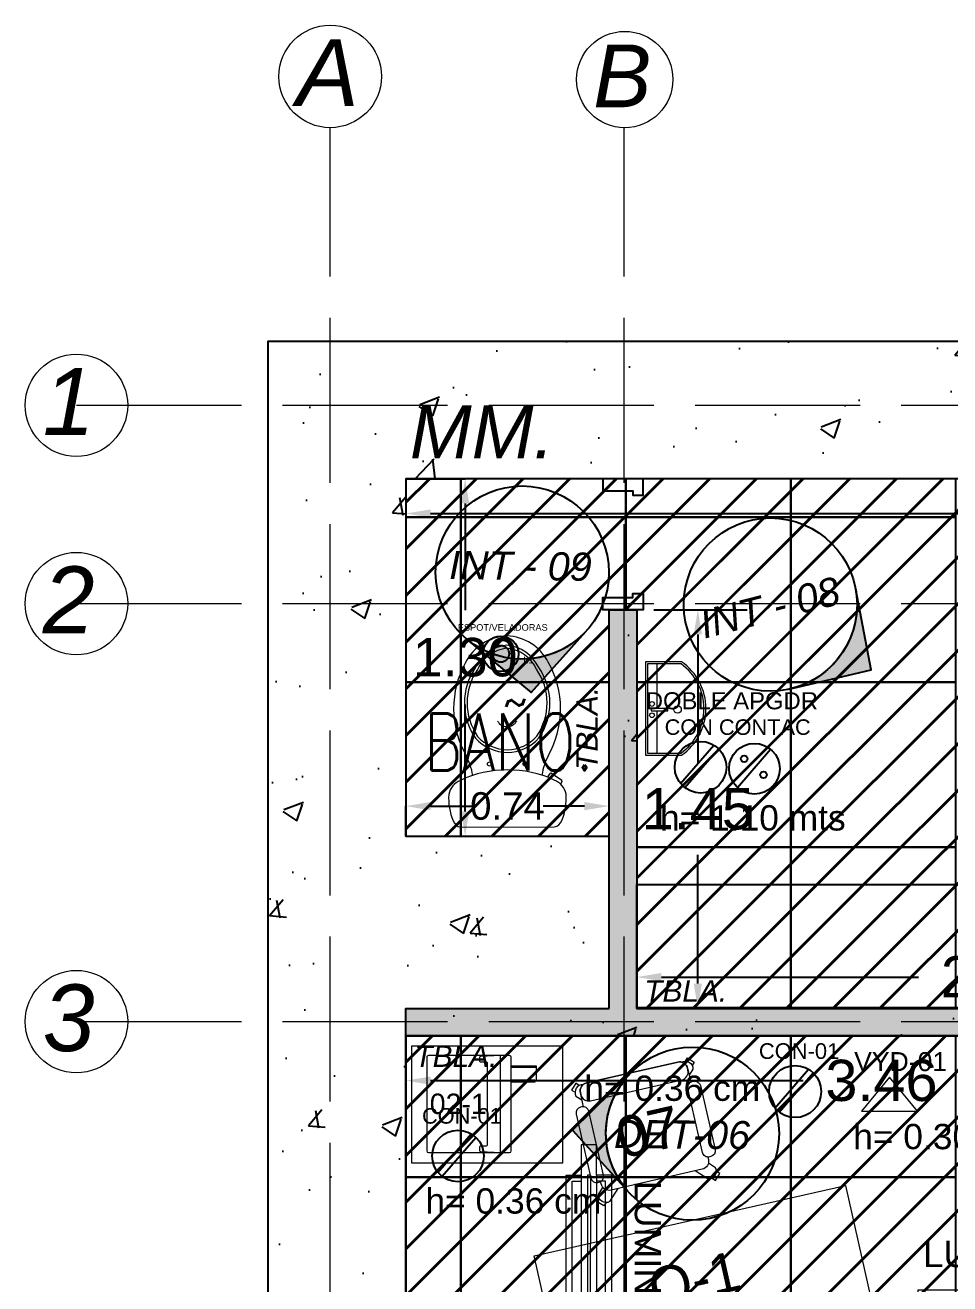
# Model space of a CAD drawing. Header units: millimetres. Extents: x 10930 to 21977, y 3784 to 7635.
# Drawn here: x 10965.224 to 10968.587, y 3822.382 to 3826.959 of the extents above; entities that cross this region are included whole.
import ezdxf

# ---------------------------------------------------------------- set-up
doc = ezdxf.new("R2010")
doc.units = ezdxf.units.MM
doc.linetypes.add('ACAD_ISO02W100', pattern=[15, 12, -3])
for name, color, linetype, lineweight in [('CONTACTOS', 40, 'Continuous', 18), ('COTAS', 161, 'ACAD_ISO02W100', 20), ('INFORMACION DE AREAS', 252, 'Continuous', 18), ('LUMINARIAS', 3, 'Continuous', 18), ('MUEBLES', 251, 'Continuous', 18), ('MURO TABLAROKA', 253, 'Continuous', 25), ('PLAFON', 151, 'Continuous', 25)]:
    doc.layers.add(name, color=color, linetype=linetype, lineweight=lineweight)
for name, color, linetype in [('IMAGENES', 191, 'Continuous'), ('MEDIDAS.', 75, 'Continuous'), ('MUROS - ARQ.', 251, 'Continuous'), ('MUROS ACABADO.', 201, 'Continuous'), ('PISO PATIO PUBLICO', 142, 'Continuous'), ('PUERTAS', 171, 'Continuous')]:
    doc.layers.add(name, color=color, linetype=linetype)
doc.styles.add('ROMANS', font='romans.shx', dxfattribs={"width": 0.75})
doc.styles.get("Standard").update_dxf_attribs({"font": 'arial.ttf'})
doc.dimstyles.get("Standard").update_dxf_attribs({"dimtxt": 0.15, "dimasz": 0.18, "dimexe": 0.18, "dimexo": 0.0625, "dimgap": 0.09, "dimtad": 0, "dimtih": 1, "dimtoh": 1, "dimzin": 0, "dimdsep": 46, "dimtxsty": 'Standard', "dimblk2": 'ARCHTICK', "dimcen": 0.09, "dimadec": 0, "dimazin": 0, "dimtfac": 1, "dimtofl": 0, "dimtmove": 0, "dimatfit": 3, "dimfxl": 1, "dimtolj": 1, "dimtzin": 0, "dimarcsym": 0})
pattern_1 = [(45, (0, 0), (-0.0848528137423857, 0.08485281374238571), []), (45, (0.006, 0), (-0.0848528137423857, 0.08485281374238571), [])]

# ---------------------------------------------------------------- blocks, each defined once
blk = doc.blocks.new('muebles dentro del edificio')
at = {"layer": 'MUEBLES', "color": 142}
for p, q in [((10967.12416022161, 3824.224158979526), (10967.1356659233, 3824.240191233586)), ((10967.1356659233, 3824.240191233586), (10967.17507365061, 3824.214766319951)), ((10967.17664426447, 3824.207221129964), (10967.17179310207, 3824.198756969036)), ((10966.80885486631, 3824.04212723355), (10967.14839357164, 3824.043200954782)), ((10966.99172762213, 3823.169667965123), (10967.08406476896, 3823.169667965123))]:
    blk.add_line(p, q, dxfattribs=at)
for points in [[(10967.61195738449, 3824.643559235144), (10967.48054920117, 3824.643559235144), (10967.48054920117, 3824.304328090927), (10967.61195738449, 3824.304328090927)], [(10967.52270401019, 3824.643559235144), (10967.48054920117, 3824.643559235144), (10967.48054920117, 3824.304328090927), (10967.52270401019, 3824.304328090927)], [(10967.6096477087, 3824.636286519371), (10967.48782191695, 3824.636286519371), (10967.48782191695, 3824.311600806699), (10967.6096477087, 3824.311600806699)], [(10967.52270401019, 3824.473943663035), (10967.52270401019, 3824.636286519371)], [(10967.52270401019, 3824.311600806699), (10967.52270401019, 3824.465640052756)], [(10967.61159417585, 3823.188061705034), (10967.61155052088, 3823.187992157146)], [(10967.62551660817, 3823.19143218945), (10967.63322009513, 3823.203704817136), (10967.6577653505, 3823.188297843219), (10967.65006186355, 3823.176025215533)], [(10967.08406476896, 3823.120695821812), (10967.08406476896, 3823.173501643008), (10966.99205649971, 3823.173501643008)], [(10967.65307883552, 3823.162021924239), (10967.63933332044, 3823.140123582642)], [(10966.99205649971, 3823.123663830496), (10967.07828908775, 3823.123663830496), (10967.07828908775, 3823.115038880348), (10966.99205649971, 3823.115038880348)], [(10967.23954151848, 3823.103148029406), (10967.22726889079, 3823.110851516365), (10967.21186191688, 3823.086306260992), (10967.22413454456, 3823.078602774033)], [(10967.25354480977, 3823.10616500138), (10967.25361435766, 3823.106121346406)], [(10967.22750502898, 3823.064680341712), (10967.24940337058, 3823.050934826634)], [(10967.70893575838, 3822.762487898494), (10967.66131018318, 3822.792382311232)], [(10967.73497553917, 3822.803972558163), (10967.70917875768, 3822.820165110798)], [(10967.72293904967, 3822.765504870467), (10967.73521167736, 3822.757801383509), (10967.75061865127, 3822.782346638881), (10967.73834602359, 3822.79005012584)], [(10967.30940173263, 3822.706630975634), (10967.32559428527, 3822.732427757127)], [(10967.33696395998, 3822.677220710424), (10967.32926047302, 3822.664948082737), (10967.30471521765, 3822.680355056653), (10967.31241870461, 3822.692627684339)], [(10967.3508863923, 3822.68059119484), (10967.38078080504, 3822.728216770041)]]:
    blk.add_lwpolyline(points, dxfattribs=at)
for points in [[(10967.50162660568, 3824.473943663035), (10967.50162660568, 3824.465640052756), (10967.56190170816, 3824.465640052756), (10967.56190170816, 3824.473943663035)], [(10966.62927376435, 3823.246165139241), (10966.62927376435, 3822.821503872733), (10967.18009589097, 3822.821503872733), (10967.18009589097, 3823.246165139241)], [(10968.33535740948, 3822.17348592491), (10967.20338043996, 3821.91791720895), (10967.07559608198, 3822.483905693711), (10968.2075730515, 3822.739474409671)]]:
    blk.add_lwpolyline(points, close=True, dxfattribs=at)
for points in [[(10966.69111278568, 3823.211838421867, 0.4142135623730962), (10966.68536226885, 3823.206087905037), (10966.68536226885, 3822.864890573212, 0.4142135623730948), (10966.69111278568, 3822.859140056384), (10966.98630598288, 3822.859140056384, 0.4142135623730948), (10966.99205649971, 3822.864890573212), (10966.99205649971, 3823.206087905037, 0.4142135623730944), (10966.98630598288, 3823.211838421867)], [(10966.88087984102, 3823.188836354553), (10966.90103641982, 3823.188836354553, -0.4142135623730948), (10966.90487009771, 3823.185002676668), (10966.90487009771, 3822.885975801581, -0.4142135623730953), (10966.90103641982, 3822.882142123696), (10966.88087984102, 3822.882142123696, 0.4142135623730951), (10966.87704616313, 3822.878308445811), (10966.87704616313, 3822.866620517367, 0.3996556434456882), (10966.88068839628, 3822.862791622611), (10966.95371972085, 3822.859140056384), (10966.95371972085, 3823.211838421867), (10966.88068839628, 3823.20818685564, 0.3996556434456882), (10966.87704616313, 3823.204357960882), (10966.87704616313, 3823.192670032438, 0.4142135623730951)], [(10967.6350205874, 3823.158978692365), (10967.63351086973, 3823.165579122266, 0.4142135623730516), (10967.59757696679, 3823.188134711805), (10967.26613650941, 3823.112324269198, 0.4142135623730124), (10967.24358091987, 3823.076390366258), (10967.24509063753, 3823.069789936356, 0.4142135623731518), (10967.28102454047, 3823.047234346818), (10967.61246499786, 3823.123044789425, 0.414213562373095)], [(10967.65073148185, 3823.117257043718), (10967.6553693901, 3823.118317873407, -0.4142135623730516), (10967.68061897952, 3823.102468791389), (10967.73388852145, 3822.869576319915, -0.4142135623730124), (10967.71803943943, 3822.844326730498), (10967.71340153118, 3822.843265900808, -0.4142135623731518), (10967.68815194176, 3822.859114982827), (10967.63488239983, 3823.092007454301, -0.414213562373095)], [(10967.24907903697, 3823.025386999065), (10967.24444112872, 3823.024326169376, 0.4142135623730516), (10967.2285920467, 3822.999076579958), (10967.28186158864, 3822.766184108484, 0.4142135623730124), (10967.30711117805, 3822.750335026466), (10967.3117490863, 3822.751395856155, 0.4142135623731518), (10967.32759816832, 3822.776645445573), (10967.27432862639, 3823.009537917047, 0.414213562373095)]]:
    blk.add_lwpolyline(points, format="xyb", close=True, dxfattribs=at)
for points in [[(10967.25513553455, 3823.025874017256), (10967.24358091987, 3823.076390366258, -0.414213562373095), (10967.26613650941, 3823.112324269198), (10967.59757696679, 3823.188134711805, -0.414213562373095), (10967.63351086973, 3823.165579122266), (10967.64506548442, 3823.115062773265)], [(10967.61159417585, 3823.188061705034, -0.582794446867246), (10967.65307883552, 3823.162021924239)], [(10967.25354480977, 3823.10616500138, 0.582794446867246), (10967.22750502898, 3823.064680341712)], [(10967.7073450336, 3822.842778882616), (10967.70932131234, 3822.83413866488, -0.414213562373095), (10967.6867657228, 3822.798204761939), (10967.35532526542, 3822.722394319333, -0.414213562373095), (10967.31939136247, 3822.744949908872), (10967.31741508373, 3822.753590126608)], [(10967.70893575838, 3822.762487898494, 0.582794446867246), (10967.73497553917, 3822.803972558163)], [(10967.3508863923, 3822.68059119484, -0.582794446867246), (10967.30940173263, 3822.706630975634)]]:
    blk.add_lwpolyline(points, format="xyb", dxfattribs=at)
for centre, radius in [((10967.50414747922, 3824.490308955584), 0.008557670457559048), ((10967.59723907564, 3824.470161470132), 0.01350211763051887), ((10967.50414747922, 3824.449274760209), 0.008557670457559048), ((10966.91343595272, 3824.272304782357), 0.007592139652524873), ((10967.04235881321, 3824.272712474355), 0.007592139652524873)]:
    blk.add_circle(centre, radius, dxfattribs=at)
for centre, radius, start, end in [((10966.98390916562, 3824.561135317635), 0.1767602673601612, 92.42628552413997, 152.9977333550799), ((10966.9923702318, 3824.560250048809), 0.1448021591655239, 96.27936611239254, 154.8081575613832), ((10966.97006029387, 3824.561091523431), 0.1767602673601612, 27.36463764440467, 87.93608547539267), ((10966.96160499581, 3824.560152760086), 0.1448021591655239, 25.55421343815166, 84.08300488712001), ((10966.98909711337, 3824.562483342145), 0.1310551231680252, 95.4860224522536, 155.8243406124803), ((10966.96486392426, 3824.562406709675), 0.1310551231680252, 24.53803038713622, 84.87634854735182), ((10967.12690576196, 3824.473570655402), 0.3441744163439414, 150.8172459023157, 209.5451250971668), ((10967.04599153685, 3824.494497678527), 0.2243291290772405, 145.3988881209416, 214.9634828786612), ((10967.04599153685, 3824.494497678527), 0.2143291290772496, 145.3988881209416, 214.7838582067856), ((10966.90840061569, 3824.494062575572), 0.2143291290772496, 325.5785127927836, 34.96348287866121), ((10966.90840061569, 3824.494062575572), 0.2243291290772405, 325.3988881209416, 34.96348287866121), ((10966.82762036235, 3824.472624226959), 0.3441744163439414, 330.8172459023157, 29.54512509716686), ((10967.49356606273, 3824.473943663035), 0.1995749271199837, 305.5662868327982, 54.43371316720182), ((10967.49356606273, 3824.473943663035), 0.2068476428917566, 304.9149618825879, 55.08503811741209), ((10966.97734235891, 3824.448021735874), 0.04014276537901625, 209.5023881162917, 330.8599828833111), ((10966.98159179283, 3824.475840450209), 0.1623064775255818, 222.616391690439, 268.6498643654286), ((10966.98159179283, 3824.475840450209), 0.1523064775255909, 222.8669001966863, 268.5492959196228), ((10966.97291706982, 3824.475813018185), 0.1523064775255909, 271.8130750799137, 317.4954708028698), ((10966.97291706982, 3824.475813018185), 0.1623064775255818, 271.7125066340815, 317.7459793090631), ((10966.62596040281, 3824.195335001348), 0.228886137452996, 8.850316468120342, 28.30226677447707), ((10967.3303154109, 3824.197562379012), 0.228886137452996, 152.0601042250581, 171.5120545313574), ((10966.9756229701, 3823.858391888478), 0.3921151428850082, 89.65749164936871, 115.4279067594164), ((10966.98279084197, 3823.858414555397), 0.3921151428850082, 64.93446424007081, 90.70487935026203), ((10966.83347750577, 3824.147848865038), 0.06978516571321444, 112.068216285564, 168.9452278216392), ((10967.12310278554, 3824.148764745343), 0.06978516571321444, 11.41714317783201, 68.29415471393528), ((10967.17118338839, 3824.21002045407), 0.006136561174185083, 332.859666234755, 50.65797834597205), ((10966.97162519777, 3824.146286781516), 0.2071775578416881, 175.8638066700132, 202.9344978748527), ((10966.98496773593, 3824.146328974545), 0.2071775578416881, 337.4278731246817, 4.498564329525066), ((10966.81525525243, 3824.078267496289), 0.03670263660086361, 200.2665597877367, 259.9571341059795), ((10967.14176474353, 3824.079300015317), 0.03670263660086361, 280.4052368935627, 340.0958112117652)]:
    blk.add_arc(centre, radius, start, end, dxfattribs=at)
blk.add_text('02-1', height=0.0741966029804311, dxfattribs=at).set_placement((10966.69585590397, 3822.999264174688))
blk.add_text('O-1', height=0.1434365372284266, rotation=12.72247806308872, dxfattribs=at).set_placement((10967.51140911631, 3822.290142557972))
at = {"layer": 'MUEBLES', "color": 142, "insert": (10967.28490087653, 3822.963316429611), "char_height": 0.1483227153612031, "attachment_point": 1, "rotation": 12.883646605595015}
blk.add_mtext_dynamic_manual_height_columns('\\pi0.078699;07', width=0.3698651755896663, gutter_width=12.5, heights=[0], dxfattribs=at)
blk = doc.blocks.new('voz1')
at = {"layer": 'CONTACTOS', "color": 40}
blk.add_lwpolyline([(10962.77612643087, 3822.69141663695), (10962.91022101138, 3822.69141663695), (10963.04431559189, 3822.69141663695), (10963.04431559189, 3822.69141663695), (10962.84317372112, 3822.93640272787), (10962.64203185035, 3822.69141663695)], close=True, dxfattribs=at)
at = {"layer": 'CONTACTOS', "color": 7}
blk.add_text('VYD-01', height=0.1359583842466512, dxfattribs=at).set_placement((10962.59039513687, 3822.978895844217))
blk = doc.blocks.new('con1')
at = {"layer": 'CONTACTOS', "color": 40, "lineweight": -3}
for p, q in [((10962.7311485176, 3823.380083545421), (10962.9678669184, 3823.653389454265)), ((10962.76183520451, 3823.352376641705), (10963.00213444222, 3823.627769770766))]:
    blk.add_line(p, q, dxfattribs=at)
blk.add_circle((10962.87430061517, 3823.496415191253), 0.1827445549106321, dxfattribs=at)
at = {"layer": 'CONTACTOS', "color": 7}
blk.add_text('CON-01', height=0.1102195446607074, dxfattribs=at).set_placement((10962.61965473066, 3823.725564598774))
blk = doc.blocks.new('DOBLE APAGADOR CON CONTACTO')
at = {"layer": 'CONTACTOS', "color": 40, "lineweight": -3}
for p, q in [((10968.16836507451, 3824.067392329372), (10968.28983794083, 3824.207640202022)), ((10968.18411205406, 3824.053174435875), (10968.30742243922, 3824.1944933728)), ((10968.37612589023, 3824.05339549428), (10968.49641986341, 3824.192552207955))]:
    blk.add_line(p, q, dxfattribs=at)
for centre, radius in [((10968.24182406862, 3824.12708831589), 0.09377600057405867), ((10968.43766096186, 3824.121675460504), 0.0920658559923398), ((10968.40048097782, 3824.157551151273), 0.01196313507358158), ((10968.47046743476, 3824.099777229517), 0.01196313507358158)]:
    blk.add_circle(centre, radius, dxfattribs=at)
at = {"layer": 'CONTACTOS', "color": 7}
for s, height, p in [('DOBLE APGDR ', 0.06204430338222357, (10968.04264408116, 3824.337738130651)), ('CON CONTAC', 0.05655954065733773, (10968.11115165201, 3824.244677127123))]:
    blk.add_text(s, height=height, dxfattribs=at).set_placement(p)
blk = doc.blocks.new('piso de 60x60 de tuxmapn')
at = {"layer": 'PISO PATIO PUBLICO', "color": 254}
for points in [[(10966.60862421897, 3825.16970633456), (10966.80862421897, 3825.16970633456), (10966.80862421897, 3825.309706334561), (10966.60862421897, 3825.309706334561)], [(10966.80862421897, 3825.16970633456), (10967.40862421897, 3825.16970633456), (10967.40862421897, 3825.309706334561), (10966.80862421897, 3825.309706334561)], [(10967.40862421897, 3825.16970633456), (10968.00862421897, 3825.16970633456), (10968.00862421897, 3825.309706334561), (10967.40862421897, 3825.309706334561)], [(10968.00862421897, 3825.16970633456), (10968.60862421897, 3825.16970633456), (10968.60862421897, 3825.309706334561), (10968.00862421897, 3825.309706334561)], [(10966.60862421897, 3824.56970633456), (10966.80862421897, 3824.56970633456), (10966.80862421897, 3825.16970633456), (10966.60862421897, 3825.169302775899)], [(10968.00862421897, 3824.56970633456), (10968.60862421897, 3824.56970633456), (10968.60862421897, 3825.16970633456), (10968.00862421897, 3825.16970633456)], [(10966.60862421897, 3824.009706334561), (10966.80862421897, 3824.009706334561), (10966.80862421897, 3824.56970633456), (10966.60862421897, 3824.56970633456)], [(10966.80862421897, 3824.009706334561), (10967.34862421897, 3824.009706334561), (10967.34862421897, 3824.56970633456), (10966.80862421897, 3824.56970633456)], [(10967.44862421897, 3823.96970633456), (10968.00862421897, 3823.96970633456), (10968.00862421897, 3824.56970633456), (10967.44862421897, 3824.56970633456)], [(10968.00862421897, 3823.96970633456), (10968.60862421897, 3823.96970633456), (10968.60862421897, 3824.56970633456), (10968.00862421897, 3824.56970633456)], [(10967.44862421897, 3823.383325825196), (10968.00862421897, 3823.383325825196), (10968.00862421897, 3823.96970633456), (10967.44862421897, 3823.96970633456)], [(10968.00862421897, 3823.383325825196), (10968.60862421897, 3823.383325825196), (10968.60862421897, 3823.96970633456), (10968.00862421897, 3823.96970633456)], [(10966.60862421897, 3822.76970633456), (10966.80862421897, 3822.76970633456), (10966.80862421897, 3823.283325825196), (10966.60862421897, 3823.283325825196)], [(10966.80862421897, 3822.76970633456), (10967.40862421897, 3822.76970633456), (10967.40862421897, 3823.283325825196), (10966.80862421897, 3823.283325825196)], [(10967.40862421897, 3822.76970633456), (10968.00862421897, 3822.76970633456), (10968.00862421897, 3823.283325825196), (10967.40862421897, 3823.283325825196)], [(10968.00862421897, 3822.76970633456), (10968.60862421897, 3822.76970633456), (10968.60862421897, 3823.283325825196), (10968.00862421897, 3823.283325825196)], [(10966.60862421897, 3822.16970633456), (10966.80862421897, 3822.16970633456), (10966.80862421897, 3822.76970633456), (10966.60862421897, 3822.76970633456)], [(10966.80862421897, 3822.16970633456), (10967.40862421897, 3822.16970633456), (10967.40862421897, 3822.76970633456), (10966.80862421897, 3822.76970633456)], [(10967.40862421897, 3822.16970633456), (10968.00862421897, 3822.16970633456), (10968.00862421897, 3822.76970633456), (10967.40862421897, 3822.76970633456)], [(10968.00862421897, 3822.16970633456), (10968.60862421897, 3822.16970633456), (10968.60862421897, 3822.76970633456), (10968.00862421897, 3822.76970633456)]]:
    blk.add_lwpolyline(points, close=True, dxfattribs=at)
for points in [[(10967.40862421897, 3824.833325825196), (10967.40862421897, 3825.16970633456), (10966.80862421897, 3825.16970633456), (10966.80862421897, 3824.56970633456), (10967.34862421897, 3824.56970633456)], [(10967.44862421897, 3824.56970633456), (10968.00862421897, 3824.56970633456), (10968.00862421897, 3825.16970633456), (10967.40862421897, 3825.16970633456), (10967.40862421897, 3824.833325825196)]]:
    blk.add_lwpolyline(points, dxfattribs=at)
blk = doc.blocks.new('*D150')
at = {"layer": 'Defpoints', "color": 0, "transparency": 16777216}
for p in [(10966.60862421897, 3823.283325825196), (10970.06862421897, 3823.283325825196), (10970.06862421897, 3823.120589033675)]:
    blk.add_point(p, dxfattribs=at)
at = {"layer": 'MEDIDAS.', "color": 0, "lineweight": -2, "transparency": 16777216}
for p, q in [((10966.60862421897, 3823.283325825196), (10966.60862421897, 3823.120589033675)), ((10970.06862421897, 3823.283325825196), (10970.06862421897, 3823.120589033675)), ((10966.69862421897, 3823.120589033675), (10968.05391071284, 3823.120589033675)), ((10969.97862421897, 3823.120589033675), (10968.62333772511, 3823.120589033675))]:
    blk.add_line(p, q, dxfattribs=at)
at = {"layer": 'MEDIDAS.', "color": 0, "transparency": 16777216}
for points in [[(10966.69862421897, 3823.135589033675), (10966.69862421897, 3823.105589033675), (10966.60862421897, 3823.120589033675)], [(10969.97862421897, 3823.135589033675), (10969.97862421897, 3823.105589033675), (10970.06862421897, 3823.120589033675)]]:
    blk.add_solid(points, dxfattribs=at)
at = {"layer": 'MEDIDAS.', "color": 0, "transparency": 16777216, "insert": (10968.33862421897, 3823.120589033675), "char_height": 0.15, "attachment_point": 5}
blk.add_mtext('\\A1;3.46', dxfattribs=at)
blk = doc.blocks.new('_ArchTick')
at = {"color": 0, "linetype": 'ByBlock', "const_width": 0.15}
blk.add_lwpolyline([(-0.5, -0.5), (0.5, 0.5)], dxfattribs=at)
blk = doc.blocks.new('*D151')
at = {"layer": 'Defpoints', "color": 0, "transparency": 16777216}
for p in [(10970.06862421897, 3823.497179090235), (10967.44862421897, 3823.383325825196), (10970.06862421897, 3823.383325825196)]:
    blk.add_point(p, dxfattribs=at)
at = {"layer": 'MEDIDAS.', "color": 0, "lineweight": -2, "transparency": 16777216}
for p, q in [((10967.44862421897, 3823.383325825196), (10967.44862421897, 3823.497179090235)), ((10967.53862421897, 3823.497179090235), (10968.47329679742, 3823.497179090235)), ((10969.97862421897, 3823.497179090235), (10969.04395164053, 3823.497179090235)), ((10970.06862421897, 3823.383325825196), (10970.06862421897, 3823.497179090235))]:
    blk.add_line(p, q, dxfattribs=at)
at = {"layer": 'MEDIDAS.', "color": 0, "transparency": 16777216}
for points in [[(10967.53862421897, 3823.512179090235), (10967.53862421897, 3823.482179090236), (10967.44862421897, 3823.497179090235)], [(10969.97862421897, 3823.512179090235), (10969.97862421897, 3823.482179090236), (10970.06862421897, 3823.497179090235)]]:
    blk.add_solid(points, dxfattribs=at)
at = {"layer": 'MEDIDAS.', "color": 0, "transparency": 16777216, "insert": (10968.75862421897, 3823.497179090235), "char_height": 0.15, "attachment_point": 5}
blk.add_mtext('\\A1;2.62', dxfattribs=at)
blk = doc.blocks.new('*D152')
at = {"layer": 'Defpoints', "color": 0, "transparency": 16777216}
for p in [(10967.34862421897, 3824.118841780709), (10966.60862421897, 3824.009706334561), (10967.34862421897, 3824.009706334561)]:
    blk.add_point(p, dxfattribs=at)
at = {"layer": 'MEDIDAS.', "color": 0, "lineweight": -2, "transparency": 16777216}
for p, q in [((10966.60862421897, 3824.009706334561), (10966.60862421897, 3824.118841780709)), ((10966.69862421897, 3824.118841780709), (10966.84895164053, 3824.118841780709)), ((10967.25862421897, 3824.118841780709), (10967.10829679742, 3824.118841780709)), ((10967.34862421897, 3824.009706334561), (10967.34862421897, 3824.118841780709))]:
    blk.add_line(p, q, dxfattribs=at)
at = {"layer": 'MEDIDAS.', "color": 0, "transparency": 16777216}
for points in [[(10966.69862421897, 3824.133841780709), (10966.69862421897, 3824.103841780709), (10966.60862421897, 3824.118841780709)], [(10967.25862421897, 3824.133841780709), (10967.25862421897, 3824.103841780709), (10967.34862421897, 3824.118841780709)]]:
    blk.add_solid(points, dxfattribs=at)
at = {"layer": 'MEDIDAS.', "color": 0, "transparency": 16777216, "insert": (10966.97862421897, 3824.118841780709), "char_height": 0.1, "attachment_point": 5}
blk.add_mtext('\\A1;0.74', dxfattribs=at)
blk = doc.blocks.new('*D153')
at = {"layer": 'Defpoints', "color": 0, "transparency": 16777216}
for p in [(10966.60862421897, 3825.309706334561), (10971.60862421897, 3825.309706334561), (10971.60862421897, 3825.182951301121)]:
    blk.add_point(p, dxfattribs=at)
at = {"layer": 'MEDIDAS.', "color": 0, "lineweight": -2, "transparency": 16777216}
for p, q in [((10966.60862421897, 3825.309706334561), (10966.60862421897, 3825.182951301121)), ((10971.60862421897, 3825.309706334561), (10971.60862421897, 3825.182951301121)), ((10966.69862421897, 3825.182951301121), (10968.82406419169, 3825.182951301121)), ((10971.51862421897, 3825.182951301121), (10969.39318424626, 3825.182951301121))]:
    blk.add_line(p, q, dxfattribs=at)
at = {"layer": 'MEDIDAS.', "color": 0, "transparency": 16777216}
for points in [[(10966.69862421897, 3825.197951301121), (10966.69862421897, 3825.167951301121), (10966.60862421897, 3825.182951301121)], [(10971.51862421897, 3825.197951301121), (10971.51862421897, 3825.167951301121), (10971.60862421897, 3825.182951301121)]]:
    blk.add_solid(points, dxfattribs=at)
at = {"layer": 'MEDIDAS.', "color": 0, "transparency": 16777216, "insert": (10969.10862421897, 3825.182951301121), "char_height": 0.15, "attachment_point": 5}
blk.add_mtext('\\A1;5.00', dxfattribs=at)
blk = doc.blocks.new('*D154')
at = {"layer": 'Defpoints', "color": 0, "transparency": 16777216}
for p in [(10967.44862421897, 3824.833325825196), (10967.44862421897, 3823.383325825196), (10967.67080728066, 3823.383325825196)]:
    blk.add_point(p, dxfattribs=at)
at = {"layer": 'MEDIDAS.', "color": 0, "lineweight": -2, "transparency": 16777216}
for p, q in [((10967.51112421897, 3824.833325825196), (10967.85080728066, 3824.833325825196)), ((10967.67080728066, 3824.743325825195), (10967.67080728066, 3824.274911773354)), ((10967.67080728066, 3823.473325825196), (10967.67080728066, 3823.941739877037)), ((10967.51112421897, 3823.383325825196), (10967.85080728066, 3823.383325825196))]:
    blk.add_line(p, q, dxfattribs=at)
at = {"layer": 'MEDIDAS.', "color": 0, "transparency": 16777216}
for points in [[(10967.65580728066, 3824.743325825195), (10967.68580728066, 3824.743325825195), (10967.67080728066, 3824.833325825196)], [(10967.65580728066, 3823.473325825196), (10967.68580728066, 3823.473325825196), (10967.67080728066, 3823.383325825196)]]:
    blk.add_solid(points, dxfattribs=at)
at = {"layer": 'MEDIDAS.', "color": 0, "transparency": 16777216, "insert": (10967.67080728066, 3824.108325825197), "char_height": 0.15, "attachment_point": 5}
blk.add_mtext('\\A1;1.45', dxfattribs=at)
blk = doc.blocks.new('*D155')
at = {"layer": 'Defpoints', "color": 0, "transparency": 16777216}
for p in [(10966.60862421897, 3825.309706334561), (10966.60862421897, 3824.009706334561), (10966.82463274072, 3824.009706334561)]:
    blk.add_point(p, dxfattribs=at)
at = {"layer": 'MEDIDAS.', "color": 0, "lineweight": -2, "transparency": 16777216}
for p, q in [((10966.60862421897, 3825.309706334561), (10966.82463274072, 3825.309706334561)), ((10966.82463274072, 3825.219706334561), (10966.82463274072, 3824.831234301819)), ((10966.82463274072, 3824.099706334561), (10966.82463274072, 3824.488178367303)), ((10966.60862421897, 3824.009706334561), (10966.82463274072, 3824.009706334561))]:
    blk.add_line(p, q, dxfattribs=at)
at = {"layer": 'MEDIDAS.', "color": 0, "transparency": 16777216}
for points in [[(10966.80963274072, 3825.219706334561), (10966.83963274072, 3825.219706334561), (10966.82463274072, 3825.309706334561)], [(10966.80963274072, 3824.099706334561), (10966.83963274072, 3824.099706334561), (10966.82463274072, 3824.009706334561)]]:
    blk.add_solid(points, dxfattribs=at)
at = {"layer": 'MEDIDAS.', "color": 0, "transparency": 16777216, "insert": (10966.82463274072, 3824.659706334563), "char_height": 0.14, "attachment_point": 5}
blk.add_mtext('\\A1;1.30', dxfattribs=at)
blk = doc.blocks.new('l02')
at = {"layer": 'LUMINARIAS', "color": 113}
for p, q in [((10963.32297752654, 3820.068875620223), (10962.50901744206, 3820.068875620223)), ((10962.50901744206, 3820.068875620223), (10962.50901744206, 3820.028177615998)), ((10963.30669832485, 3820.052596418533), (10962.52529664375, 3820.052596418533)), ((10962.52529664375, 3820.052596418533), (10962.52529664375, 3820.028177615998)), ((10963.30669832485, 3820.028177615998), (10963.30669832485, 3820.052596418533)), ((10963.32297752654, 3820.028177615998), (10963.32297752654, 3820.068875620223)), ((10962.50901744206, 3819.94678160755), (10962.50901744206, 3819.987479611774)), ((10962.52529664375, 3819.96306080924), (10962.52529664375, 3819.987479611774)), ((10963.30795758429, 3819.987479611774), (10963.30795758429, 3819.96306080924)), ((10963.32423678598, 3819.987479611774), (10963.32423678598, 3819.94678160755)), ((10963.32423678598, 3819.94678160755), (10962.50901744206, 3819.94678160755)), ((10963.30795758429, 3819.96306080924), (10962.52529664375, 3819.96306080924))]:
    blk.add_line(p, q, dxfattribs=at)
at = {"layer": 'LUMINARIAS', "color": 3}
for p, q in [((10962.50901744206, 3820.028177615998), (10962.42762143361, 3820.028177615998)), ((10962.42762143361, 3820.028177615998), (10962.42762143361, 3819.987479611774)), ((10962.50901744206, 3820.028177615998), (10963.32297752654, 3820.028177615998)), ((10963.32297752654, 3820.028177615998), (10963.40437353499, 3820.028177615998)), ((10963.40437353499, 3820.028177615998), (10963.40437353499, 3819.987479611774)), ((10962.42762143361, 3819.987479611774), (10962.50901744206, 3819.987479611774)), ((10962.50901744206, 3819.987479611774), (10962.50901744206, 3819.987479611774)), ((10962.50901744206, 3819.987479611774), (10963.32423678598, 3819.987479611774)), ((10963.40437353499, 3819.987479611774), (10963.32423678598, 3819.987479611774))]:
    blk.add_line(p, q, dxfattribs=at)
at = {"layer": 'LUMINARIAS', "color": 2}
for p, q in [((10962.50901744206, 3820.011898414308), (10963.32423678598, 3820.011171380533)), ((10962.50901744206, 3820.011898414308), (10962.50901744206, 3820.003758813464)), ((10962.50901744206, 3820.003758813464), (10963.32423678598, 3820.003758813464)), ((10963.32423678598, 3820.011171380533), (10963.32423678598, 3820.003758813464))]:
    blk.add_line(p, q, dxfattribs=at)
at = {"layer": 'LUMINARIAS', "color": 7}
blk.add_text('LUMINARIA G.', height=0.070625318428855, dxfattribs=at).set_placement((10962.52318383084, 3820.130807710077))
at = {"layer": 'LUMINARIAS', "color": 10}
blk.add_text('L2', height=0.070625318428855, dxfattribs=at).set_placement((10963.23769121788, 3820.130807710077))
blk = doc.blocks.new('LUMINARIAS 44')
at = {"layer": 'LUMINARIAS', "lineweight": -3}
h = blk.add_hatch(color=3, dxfattribs=at)
h.dxf.hatch_style = 1
edge = h.paths.add_edge_path()
edge.add_arc((10966.95393424395, 3824.672867104389), 0.03056289707998673, 0, 360)
at = {"layer": 'LUMINARIAS', "color": 3, "lineweight": -3}
for radius in [0.06442939389983375, 0.03056289707998673]:
    blk.add_circle((10966.95393424395, 3824.672867104389), radius, dxfattribs=at)
at = {"layer": 'LUMINARIAS', "color": 5, "xscale": 1.356548441874271, "yscale": 1.356548441874271, "zscale": 1.356548441874271, "rotation": 270}
blk.add_blockref('l02', (5785.2489982992, 18693.95111596044), dxfattribs=at)
at = {"layer": 'LUMINARIAS', "color": 5, "xscale": 1.356548441874271, "yscale": 1.356548441874271, "zscale": 1.356548441874271}
blk.add_blockref('l02', (-3902.704122207675, -1359.750190470183), dxfattribs=at)
at = {"layer": 'LUMINARIAS', "color": 7}
blk.add_text('ESPOT/VELADORAS', height=0.02391832121973676, dxfattribs=at).set_placement((10966.79788991394, 3824.756721236758))
at = {"layer": 'LUMINARIAS', "color": 10}
blk.add_text('L1', height=0.02391832121973676, dxfattribs=at).set_placement((10967.03608363716, 3824.638368680514))
blk = doc.blocks.new('imagen direccion')
at = {"layer": 'IMAGENES'}
h = blk.add_hatch(color=151, dxfattribs=at)
h.dxf.hatch_style = 1
edge = h.paths.add_edge_path()
edge.add_line((10931.04164772395, 3827.909398196083), (10930.81017418893, 3828.095663545286))
edge.add_line((10930.81017418893, 3828.095663545286), (10930.61524931908, 3827.871433589997))
edge.add_arc((10930.84893123699, 3827.660364850604), 0.3148924443465658, 52.26521139902809, 137.9106757064466, ccw=False)
at = {"layer": 'IMAGENES', "color": 151}
blk.add_lwpolyline([(10931.04164772395, 3827.909398196083), (10930.81017418893, 3828.095663545286), (10930.61524931908, 3827.871433589997, -0.3921245748608314), (10931.04164772395, 3827.909398196083, 42.03721698194761)], format="xyb", dxfattribs=at)
blk.add_circle((10930.84893123699, 3827.660364850603), 0.314892444348787, dxfattribs=at)
blk = doc.blocks.new('REFERENCIA DE IMAGENES')
at = {"layer": 'IMAGENES', "color": 255}
for p, rotation in [((14679.59809731783, 14795.63111986366), 232.0094101583598), ((21947.03747692188, 7509.248913242864), 179.2501496823661), ((13477.4198007207, -7483.508461699668), 83.2166698479708)]:
    blk.add_blockref('imagen direccion', p, dxfattribs=dict(at, rotation=rotation))
at = {"layer": 'IMAGENES', "color": 7, "char_height": 0.1027580083217997, "attachment_point": 1}
for s, insert, rotation in [('{\\fArial|b0|i1|c0|p34;\\C230;INT - 09}', (10966.76707799678, 3825.047367946855), 359.2501496822184), ('{\\fArial|b0|i1|c0|p34;\\C230;INT - 08}', (10967.66849914642, 3824.827026824564), 14.337263271356322), ('{\\fArial|b0|i1|c0|p34;\\C230;DET-06}', (10967.36668689391, 3822.978464767593), 359.41008879919946)]:
    blk.add_mtext_dynamic_manual_height_columns(s, width=1.882024178065194, gutter_width=12.5, heights=[0], dxfattribs=dict(at, insert=insert, rotation=rotation))

msp = doc.modelspace()

# ---------------------------------------------------------------- hatches: boundary and pattern name
at = {"layer": 'MURO TABLAROKA'}
h = msp.add_hatch(color=193, dxfattribs=at)
h.dxf.hatch_style = 1
h.paths.add_polyline_path([(10971.42862430265, 3823.384879898485), (10971.60862421897, 3823.384879898485), (10971.60862421897, 3823.283325825196), (10971.42862430265, 3823.283325825196)])
h.paths.add_polyline_path([(10966.60862421897, 3823.383325825196), (10970.06862421897, 3823.383325825196), (10970.06862421897, 3823.283325825196), (10966.60862421897, 3823.283325825196)])
h.paths.add_polyline_path([(10967.34862421897, 3824.833325825196), (10967.44862421897, 3824.833325825196), (10967.44862421897, 3823.383325825196), (10967.34862421897, 3823.383325825196)])
h = msp.add_hatch(color=161, dxfattribs=at)
h.dxf.hatch_style = 1
h.paths.add_polyline_path([(10971.42862430265, 3823.384879898485), (10971.60862421897, 3823.384879898485), (10971.60862421897, 3823.283325825196), (10971.42862430265, 3823.283325825196)])
h.paths.add_polyline_path([(10966.60862421897, 3823.383325825196), (10970.06862421897, 3823.383325825196), (10970.06862421897, 3823.283325825196), (10966.60862421897, 3823.283325825196)])
h.paths.add_polyline_path([(10967.34862421897, 3824.833325825196), (10967.44862421897, 3824.833325825196), (10967.44862421897, 3823.383325825196), (10967.34862421897, 3823.383325825196)])
at = {"layer": 'MUROS ACABADO.'}
h = msp.add_hatch(dxfattribs=at)
h.set_pattern_fill('AR-CONC', color=161, scale=0.004)
h.set_pattern_definition([(49.99999999999999, (-113.1969801381531, 17.75699618015278), (0.7287386759840161, -0.06375634215561235), [0.0762, -0.8382000000000001]), (355, (-113.1969801381531, 17.75699618015278), (-0.1409736856998774, 0.7642273809561406), [0.06096, -0.6705623366800001]), (100.4514447, (-113.1362521101531, 17.75168316615278), (0.5877649883614131, 0.7004710076487805), [0.0647600352, -0.7123609783999999]), (46.18420000000002, (-113.1969801381531, 17.96019618015278), (1.08431616356852, -0.1681693117309086), [0.1143, -1.2573]), (96.63555760999996, (-113.1066205381531, 17.94618218015278), (0.949616536206012, 0.9897044983908861), [0.09714009256, -1.06854243264]), (351.1841511700001, (-113.1969801381531, 17.96019618015278), (0.9496165362599082, 0.9897044983421306), [0.09143986828, -1.00583892768]), (21, (-113.0953801381531, 17.90939618015278), (0.6064575650765299, -0.4090607927483504), [0.0762, -0.8382000000000001]), (326.0000000000001, (-113.0953801381531, 17.90939618015278), (0.2472081133905883, 0.7367518644892771), [0.06096, -0.6705599999999999]), (71.45144499999999, (-113.0448420077531, 17.87530778055278), (0.8536656771148646, 0.327691075543621), [0.06476003520000001, -0.7123597504]), (37.50000000000001, (-113.1969801381531, 17.75699618015278), (0.01235441300236727, 0.3382201554926124), [0, -0.662432, 0, -0.68072, 0, -0.6731]), (7.499999999999999, (-113.1969801381531, 17.75699618015278), (0.267278650041223, 0.400722299272478), [0, -0.388112, 0, -0.647192, 0, -0.25654]), (327.5, (-113.4235481381531, 17.75699618015278), (0.5423623806674855, -0.02291497597069378), [0, -0.254, 0, -0.7924800000000001, 0, -1.05156]), (317.5, (-113.5251481381531, 17.75699618015278), (0.5925167255440722, 0.1017059641333321), [0, -0.3302, 0, -0.526288, 0, -0.74676])])
h.paths.add_polyline_path([(10966.60862421897, 3823.283325825196), (10966.60862421897, 3818.254706334561), (10967.70862421897, 3818.254706334561), (10967.70862421897, 3817.58470633456), (10966.10862421897, 3817.58470633456), (10966.10862421897, 3818.254706334561), (10966.10862421897, 3825.809706334561), (10972.10862421897, 3825.809706334561), (10972.10862421897, 3818.254706334561), (10972.10862421897, 3817.584706334561), (10970.65862421897, 3817.584706334561), (10970.65862421897, 3818.254706334561), (10971.60862421897, 3818.254706334561), (10971.60862421897, 3823.283325825196), (10971.42862430265, 3823.283325825196), (10971.42862430265, 3823.384879898485), (10971.60862421897, 3823.384879898485), (10971.60862421897, 3825.309706334561), (10966.60862421897, 3825.309706334561), (10966.60862421897, 3824.009706334561), (10967.34862421897, 3824.009706334561), (10967.34862421897, 3824.833325825196), (10967.44862421897, 3824.833325825196), (10967.44862421897, 3823.383325825196), (10970.06862421897, 3823.383325825196), (10970.06862421897, 3823.283325825196)])
at = {"layer": 'PLAFON'}
h = msp.add_hatch(dxfattribs=at)
h.set_pattern_fill('JIS_LC_20A', color=31, scale=0.006)
h.set_pattern_definition(pattern_1)
h.paths.add_polyline_path([(10966.60862421897, 3824.009706334561), (10967.34862421897, 3824.009706334561), (10967.34862421897, 3824.833325825196), (10967.44862421897, 3824.833325825196), (10967.44862421897, 3823.833325825196), (10971.60862421897, 3823.833325825196), (10971.60862421897, 3825.309706334561), (10966.60862421897, 3825.309706334561)])
h = msp.add_hatch(dxfattribs=at)
h.set_pattern_fill('JIS_LC_20A', color=61, scale=0.006)
h.set_pattern_definition(pattern_1)
h.paths.add_polyline_path([(10971.60862421897, 3823.384879898485), (10967.44862421897, 3823.384879898485), (10967.44862421897, 3823.833325825196), (10971.60862421897, 3823.833325825196)])
h = msp.add_hatch(dxfattribs=at)
h.set_pattern_fill('JIS_LC_20A', color=51, scale=0.006)
h.set_pattern_definition(pattern_1)
h.paths.add_polyline_path([(10971.60862421897, 3823.283325825196), (10971.60862421897, 3818.254706334561), (10966.60862421897, 3818.254706334561), (10966.60862421897, 3823.283325825196), (10970.06862421897, 3823.283325825196), (10970.06862421897, 3823.383325825196), (10971.42862430265, 3823.383325825196), (10971.42862430265, 3823.283325825196)])

# ---------------------------------------------------------------- linework, layer by layer
at = {"layer": 'COTAS', "color": 31, "ltscale": 0.05}
for p, q in [((10966.33419651685, 3817.044385501556), (10966.33419651685, 3826.586122641211)), ((10967.40316789868, 3817.044385501556), (10967.40316789868, 3826.586122641211)), ((10965.41086015589, 3825.576449659722), (10972.66885513158, 3825.576449659722)), ((10965.41086015589, 3824.855332776298), (10972.66885513158, 3824.855332776299)), ((10965.41086015589, 3823.335133962826), (10972.66885513158, 3823.335133962826))]:
    msp.add_line(p, q, dxfattribs=at)
at = {"layer": 'COTAS', "color": 31}
for centre, radius in [((10966.33383530497, 3826.772521677779), 0.1863993865534202), ((10967.40498889416, 3826.761189181262), 0.175076010549604), ((10965.41086015589, 3825.576449659722), 0.1863993865534202), ((10965.41086015589, 3824.855332776298), 0.1863993865534202), ((10965.41086015589, 3823.335133962826), 0.1863993865534202)]:
    msp.add_circle(centre, radius, dxfattribs=at)
at = {"layer": 'MURO TABLAROKA', "color": 191}
for points in [[(10967.34862421897, 3823.383325825196), (10967.34862421897, 3824.833325825196), (10967.44862421897, 3824.833325825196), (10967.44862421897, 3823.383325825196)], [(10967.44862421897, 3823.383325825196), (10970.06862421897, 3823.383325825196), (10970.06862421897, 3823.283325825196), (10966.60862421897, 3823.283325825196), (10966.60862421897, 3823.383325825196), (10967.34862421897, 3823.383325825196)]]:
    msp.add_lwpolyline(points, dxfattribs=at)
at = {"layer": 'MUROS - ARQ.', "color": 161}
for points in [[(10966.10862421897, 3818.254706334561), (10966.10862421897, 3825.809706334561), (10972.10862421897, 3825.809706334561), (10972.10862421897, 3818.254706334561)], [(10971.60862421897, 3818.254706334561), (10971.60862421897, 3823.283325825196), (10971.42862430265, 3823.283325825196), (10971.42862430265, 3823.384879898485), (10971.60862421897, 3823.384879898485), (10971.60862421897, 3825.309706334561), (10966.60862421897, 3825.309706334561), (10966.60862421897, 3824.009706334561), (10967.34862421897, 3824.009706334561), (10967.34862421897, 3824.833325825196), (10967.44862421897, 3824.833325825196), (10967.44862421897, 3823.383325825196), (10970.06862421897, 3823.383325825196), (10970.06862421897, 3823.283325825196), (10966.60862421897, 3823.283325825196), (10966.60862421897, 3818.254706334561)]]:
    msp.add_lwpolyline(points, dxfattribs=at)
at = {"layer": 'PISO PATIO PUBLICO', "color": 254}
msp.add_lwpolyline([(10967.34862421897, 3824.56970633456), (10967.34862421897, 3824.833325825196), (10967.44862421897, 3824.833325825196), (10967.44862421897, 3824.56970633456)], dxfattribs=at)
at = {"layer": 'PLAFON', "color": 210}
for points in [[(10966.60862421897, 3824.009706334561), (10967.34862421897, 3824.009706334561), (10967.34862421897, 3824.833325825196), (10967.44862421897, 3824.833325825196), (10967.44862421897, 3823.833325825196), (10971.60862421897, 3823.833325825196), (10971.60862421897, 3825.309706334561), (10966.60862421897, 3825.309706334561), (10966.60862421897, 3824.009706334561)], [(10971.60862421897, 3823.283325825196), (10971.60862421897, 3818.254706334561), (10966.60862421897, 3818.254706334561), (10966.60862421897, 3823.283325825196), (10970.06862421897, 3823.283325825196), (10970.06862421897, 3823.383325825196), (10971.42862430265, 3823.383325825196), (10971.42862430265, 3823.283325825196), (10971.60862421897, 3823.283325825196)]]:
    msp.add_lwpolyline(points, dxfattribs=at)
msp.add_lwpolyline([(10971.60862421897, 3823.384879898485), (10967.44862421897, 3823.384879898485), (10967.44862421897, 3823.833325825196), (10971.60862421897, 3823.833325825196)], close=True, dxfattribs=at)
at = {"layer": 'PUERTAS', "color": 7}
for points in [[(10967.47207513898, 3825.265153982891), (10967.47207513898, 3825.309706334561), (10967.32587500635, 3825.309706334561), (10967.32587500635, 3825.265153982891), (10967.43494817925, 3825.265153982891), (10967.43494817925, 3825.250303199001), (10967.47207513898, 3825.250303199001)], [(10967.47172428529, 3824.877878176866), (10967.47172428529, 3824.833325825196), (10967.32552415266, 3824.833325825196), (10967.32552415266, 3824.877878176866), (10967.43459732556, 3824.877878176866), (10967.43459732556, 3824.892728960755), (10967.47172428529, 3824.892728960755)]]:
    msp.add_lwpolyline(points, close=True, dxfattribs=at)

# ---------------------------------------------------------------- block references
at = {"layer": 'CONTACTOS', "color": 5}
msp.add_blockref('DOBLE APAGADOR CON CONTACTO', (-0.5610293484314752, 0.1332877082641062), dxfattribs=at)
for name, p, xscale, yscale, zscale in [('con1', (5291.482834623428, 1843.28648989847), 0.5177968528215445, 0.5177968528215445, 0.5177968528215445), ('voz1', (5396.874650472717, 1880.255847838695), 0.5082160872898197, 0.5082160872898197, 0.5082160872898197), ('con1', (5341.161580812823, 1860.806167042332), 0.51315345959237, 0.51315345959237, 0.51315345959237)]:
    msp.add_blockref(name, p, dxfattribs=dict(at, xscale=xscale, yscale=yscale, zscale=zscale))
at = {"layer": 'IMAGENES', "color": 255}
msp.add_blockref('REFERENCIA DE IMAGENES', (0, 0), dxfattribs=at)
at = {"layer": 'MEDIDAS.', "color": 61}
msp.add_blockref('LUMINARIAS 44', (0, 0), dxfattribs=at)
at = {"layer": 'MUEBLES', "color": 5}
msp.add_blockref('muebles dentro del edificio', (0, 0), dxfattribs=at)
at = {"layer": 'PISO PATIO PUBLICO', "color": 5}
msp.add_blockref('piso de 60x60 de tuxmapn', (0, 0), dxfattribs=at)

# ---------------------------------------------------------------- texts
at = {"layer": 'CONTACTOS', "color": 230}
for s, p in [('h= 1.10 mts', (10967.53314212337, 3824.030232435132)), ('h= 0.36 cm', (10967.25800158821, 3823.047054546108)), ('h= 0.30 cm', (10968.23579557141, 3822.87125484362)), ('h= 0.36 cm', (10966.68008473223, 3822.637078904047))]:
    msp.add_text(s, height=0.09204336248979246, dxfattribs=at).set_placement(p)
at = {"layer": 'COTAS', "color": 31, "attachment_point": 1}
for s, insert, char_height in [('{\\fArial|b0|i1|c0|p34;A}', (10966.21128496745, 3826.90787020792), 0.2428180434479124), ('{\\fArial|b0|i1|c0|p34;B}', (10967.28988323538, 3826.88831556901), 0.2280673510915097), ('{\\fArial|b0|i1|c0|p34;1}', (10965.28830981836, 3825.711798189863), 0.2428180434479124), ('{\\fArial|b0|i1|c0|p34;2}', (10965.28830981836, 3824.990681306439), 0.2428180434479124), ('{\\fArial|b0|i1|c0|p34;3}', (10965.28830981836, 3823.470482492967), 0.2428180434479124)]:
    msp.add_mtext_dynamic_manual_height_columns(s, width=0.03032255829748465, gutter_width=8.818076655504683, heights=[0], dxfattribs=dict(at, insert=insert, char_height=char_height))
at = {"layer": 'INFORMACION DE AREAS', "color": 230, "style": 'ROMANS', "width": 0.75}
msp.add_text('BAÑO.', height=0.2062230420754763, dxfattribs=at).set_placement((10966.6755636598, 3824.249017225837))
at = {"layer": 'MURO TABLAROKA', "color": 210, "insert": (10967.22917032643, 3824.250907186184), "char_height": 0.07766704590162374, "attachment_point": 1, "rotation": 90}
msp.add_mtext_dynamic_manual_height_columns('{\\fArial|b0|i1|c0|p34;TBLA.}', width=3.702998878402042, gutter_width=12.5, heights=[0], dxfattribs=at)
at = {"layer": 'MURO TABLAROKA', "color": 210, "char_height": 0.07766704590162374, "attachment_point": 1}
for insert in [(10967.47588514428, 3823.485684393975), (10966.64018895011, 3823.248337980849)]:
    msp.add_mtext_dynamic_manual_height_columns('{\\fArial|b0|i1|c0|p34;TBLA.}', width=3.702998878402042, gutter_width=12.5, heights=[0], dxfattribs=dict(at, insert=insert))
at = {"layer": 'MUROS ACABADO.', "color": 210, "insert": (10966.6234008136, 3825.576449659722), "char_height": 0.193332088480765, "attachment_point": 1}
msp.add_mtext_dynamic_manual_height_columns('{\\fArial|b0|i1|c0|p34;MM.}', width=3.702998878402042, gutter_width=12.5, heights=[0], dxfattribs=at)

# ---------------------------------------------------------------- dimensions: what is measured, and where the dimension line sits
at = {"layer": 'MEDIDAS.', "color": 230}
for base, p1, p2, override, picture, middle in [((10971.60862421897, 3825.182951301121), (10966.60862421897, 3825.309706334561), (10971.60862421897, 3825.309706334561), {"dimasz": 0.09, "dimexe": 0, "dimexo": 0}, '*D153', (10969.10862421897, 3825.182951301121)), ((10967.34862421897, 3824.118841780709), (10966.60862421897, 3824.009706334561), (10967.34862421897, 3824.009706334561), {"dimtxt": 0.1, "dimasz": 0.09, "dimexe": 0, "dimexo": 0, "dimgap": 0}, '*D152', (10966.97862421897, 3824.118841780709)), ((10970.06862421897, 3823.497179090235), (10967.44862421897, 3823.383325825196), (10970.06862421897, 3823.383325825196), {"dimasz": 0.09, "dimexe": 0, "dimexo": 0}, '*D151', (10968.75862421897, 3823.497179090235))]:
    dim = msp.add_linear_dim(base=base, p1=p1, p2=p2, dimstyle='Standard', override=override, dxfattribs=at)
    dim.commit()
    dim.dimension.update_dxf_attribs({"geometry": picture, "text_midpoint": middle})
at = {"layer": 'MEDIDAS.', "color": 114}
for base, p1, p2, override, picture, middle in [((10966.82463274072, 3824.009706334561), (10966.60862421897, 3825.309706334561), (10966.60862421897, 3824.009706334561), {"dimtxt": 0.14, "dimasz": 0.09, "dimexe": 0, "dimexo": 0, "dimgap": 0.1}, '*D155', (10966.82463274072, 3824.659706334563)), ((10967.67080728066, 3823.383325825196), (10967.44862421897, 3824.833325825196), (10967.44862421897, 3823.383325825196), {"dimasz": 0.09}, '*D154', (10967.67080728066, 3824.108325825197))]:
    dim = msp.add_linear_dim(base=base, p1=p1, p2=p2, angle=90, dimstyle='Standard', override=override, dxfattribs=at)
    dim.commit()
    dim.dimension.update_dxf_attribs({"geometry": picture, "text_midpoint": middle})
at = {"layer": 'MEDIDAS.', "color": 230}
dim = msp.add_linear_dim(base=(10970.06862421897, 3823.120589033675), p1=(10966.60862421897, 3823.283325825196), p2=(10970.06862421897, 3823.283325825196), dimstyle='Standard', override={"dimasz": 0.09, "dimexe": 0, "dimexo": 0}, dxfattribs=at)
dim.commit()
dim.dimension.update_dxf_attribs({"geometry": '*D150', "text_midpoint": (10968.33862421897, 3823.120589033675), "dimtype": 160})

doc.saveas('drawing.dxf')
